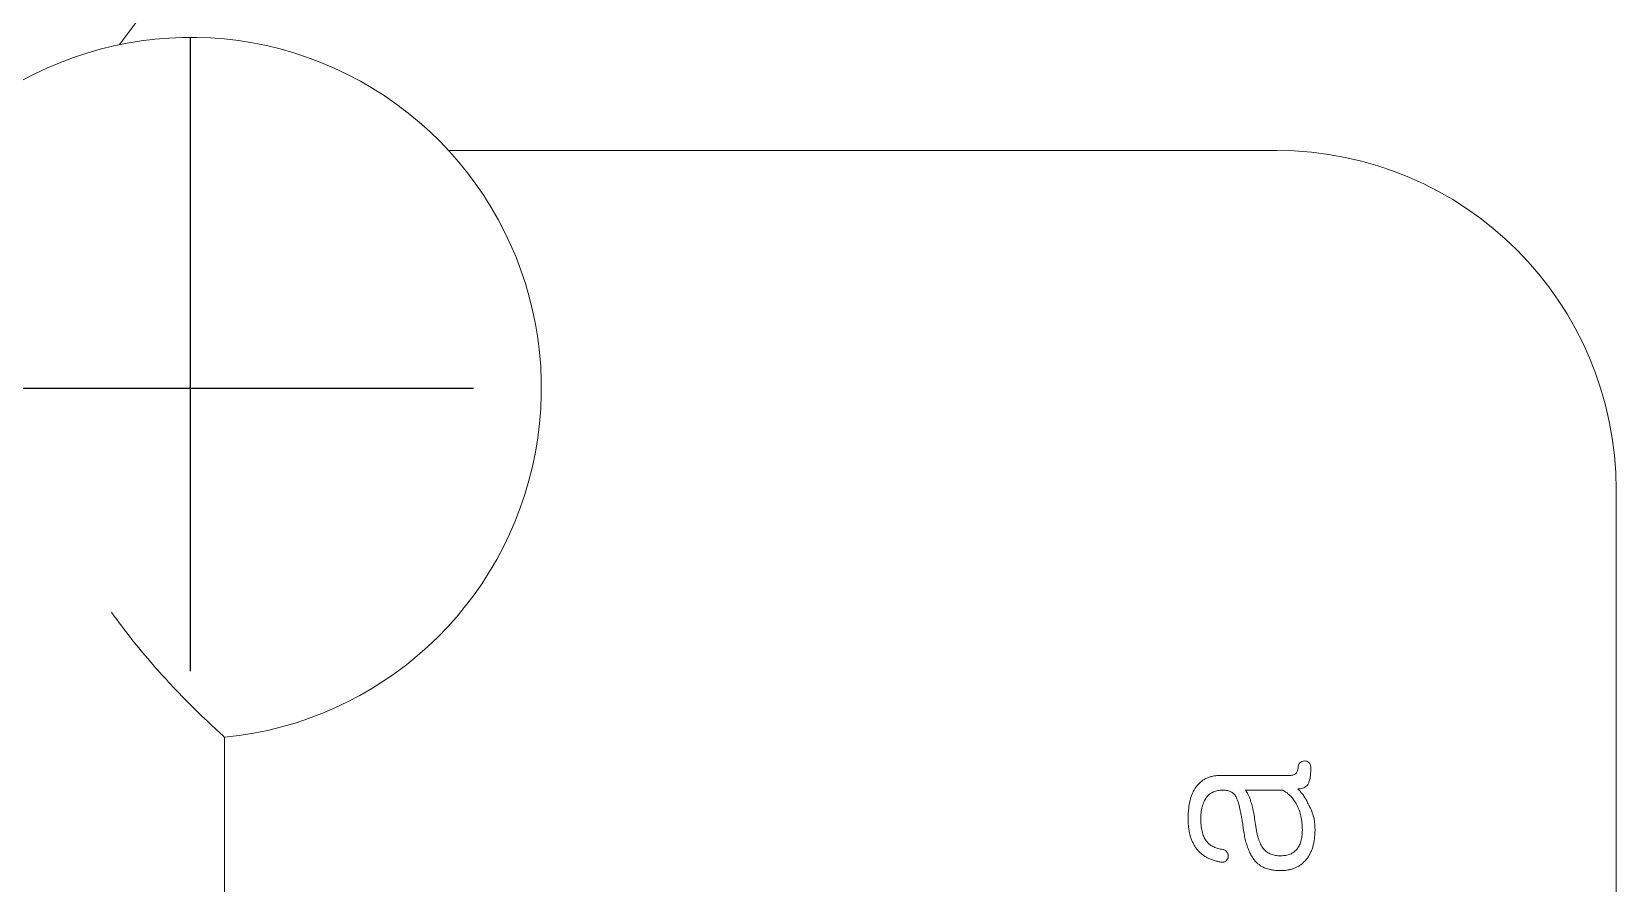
# Model space of a CAD drawing. Header units: millimetres. Extents: x 60229 to 91621, y 21923 to 36546.
# Drawn here: x 69946.73 to 69960.73, y 30052.64 to 30060.17 of the extents above; entities that cross this region are included whole.
import ezdxf

# ---------------------------------------------------------------- set-up
doc = ezdxf.new("R2010")
doc.units = ezdxf.units.MM

# ---------------------------------------------------------------- blocks, each defined once
blk = doc.blocks.new('PS2-40S3P40G-DM')
at = {"color": 7, "linetype": 'Continuous', "lineweight": 0}
for p, q in [((94.926, 47.528), (95.125, 47.792)), ((97.836, 46.592), (105.155, 46.592)), ((108.155, 43.592), (108.155, 24.092)), ((95.855, 41.407), (95.855, -4.222)), ((105.274, 41.07), (104.661, 41.07)), ((104.879, 40.939), (105.208, 40.939))]:
    blk.add_line(p, q, dxfattribs=at)
at = {"color": 1, "lineweight": -3}
for p, q in [((95.555, 41.992), (95.555, 47.592)), ((93.055, 44.492), (98.055, 44.492))]:
    blk.add_line(p, q, dxfattribs=at)
at = {"color": 7, "linetype": 'Continuous', "lineweight": 0}
for centre, radius, start, end in [((95.555, 44.492), 3.1, 275.5534, 137.3577), ((105.155, 43.592), 3, 0, 90)]:
    blk.add_arc(centre, radius, start, end, dxfattribs=at)
for points, knots in [([(95.855, 41.407), (95.848, 41.413), (95.834, 41.427), (95.716, 41.535), (95.511, 41.733), (95.2, 42.063), (94.972, 42.348), (94.857, 42.511), (94.855, 42.512)], [0, 0, 0, 0, 0.136273, 0.272077, 0.452273, 0.698883, 0.996717, 1, 1, 1, 1]), ([(105.359, 41.182), (105.357, 41.18), (105.352, 41.174), (105.347, 41.164), (105.344, 41.154), (105.343, 41.147), (105.343, 41.143)], [0, 0, 0, 0, 0.251488, 0.493571, 0.738677, 1, 1, 1, 1]), ([(105.359, 41.182), (105.357, 41.18), (105.352, 41.174), (105.347, 41.164), (105.344, 41.154), (105.343, 41.147), (105.343, 41.143)], [0, 0, 0, 0, 0.251488, 0.493571, 0.738677, 1, 1, 1, 1]), ([(105.399, 41.198), (105.392, 41.197), (105.377, 41.195), (105.365, 41.186), (105.359, 41.182)], [0, 0, 0, 0, 0.515766, 1, 1, 1, 1]), ([(105.399, 41.198), (105.392, 41.197), (105.377, 41.195), (105.365, 41.186), (105.359, 41.182)], [0, 0, 0, 0, 0.515766, 1, 1, 1, 1]), ([(105.437, 41.184), (105.432, 41.188), (105.42, 41.196), (105.406, 41.197), (105.399, 41.198)], [0, 0, 0, 0, 0.494452, 1, 1, 1, 1]), ([(105.437, 41.184), (105.432, 41.188), (105.42, 41.196), (105.406, 41.197), (105.399, 41.198)], [0, 0, 0, 0, 0.494452, 1, 1, 1, 1]), ([(105.455, 41.141), (105.455, 41.145), (105.455, 41.154), (105.452, 41.166), (105.446, 41.176), (105.44, 41.181), (105.437, 41.184)], [0, 0, 0, 0, 0.2713858, 0.5205904, 0.7575478, 1, 1, 1, 1]), ([(105.455, 41.141), (105.455, 41.145), (105.455, 41.154), (105.452, 41.166), (105.446, 41.176), (105.44, 41.181), (105.437, 41.184)], [0, 0, 0, 0, 0.2713858, 0.5205904, 0.7575478, 1, 1, 1, 1]), ([(104.661, 41.07), (104.649, 41.069), (104.625, 41.069), (104.59, 41.064), (104.558, 41.055), (104.528, 41.043), (104.501, 41.027), (104.476, 41.007), (104.454, 40.985), (104.441, 40.967), (104.435, 40.958)], [0, 0, 0, 0, 0.139792, 0.272072, 0.398427, 0.5182, 0.637377, 0.755763, 0.875659, 1, 1, 1, 1]), ([(104.661, 41.07), (104.649, 41.069), (104.625, 41.069), (104.59, 41.064), (104.558, 41.055), (104.528, 41.043), (104.501, 41.027), (104.476, 41.007), (104.454, 40.985), (104.441, 40.967), (104.435, 40.958)], [0, 0, 0, 0, 0.139792, 0.272072, 0.398427, 0.5182, 0.637377, 0.755763, 0.875659, 1, 1, 1, 1]), ([(105.324, 41.088), (105.321, 41.085), (105.315, 41.079), (105.303, 41.074), (105.289, 41.07), (105.279, 41.07), (105.274, 41.07)], [0, 0, 0, 0, 0.227562, 0.463904, 0.716331, 1, 1, 1, 1]), ([(105.324, 41.088), (105.321, 41.085), (105.315, 41.079), (105.303, 41.074), (105.289, 41.07), (105.279, 41.07), (105.274, 41.07)], [0, 0, 0, 0, 0.227562, 0.463904, 0.716331, 1, 1, 1, 1]), ([(105.343, 41.143), (105.343, 41.137), (105.343, 41.126), (105.339, 41.111), (105.333, 41.098), (105.327, 41.091), (105.324, 41.088)], [0, 0, 0, 0, 0.2831531, 0.5335873, 0.7710403, 1, 1, 1, 1]), ([(105.343, 41.143), (105.343, 41.137), (105.343, 41.126), (105.339, 41.111), (105.333, 41.098), (105.327, 41.091), (105.324, 41.088)], [0, 0, 0, 0, 0.2831531, 0.5335873, 0.7710403, 1, 1, 1, 1]), ([(105.428, 40.986), (105.43, 40.99), (105.435, 40.998), (105.44, 41.012), (105.445, 41.029), (105.449, 41.047), (105.452, 41.067), (105.454, 41.09), (105.456, 41.115), (105.455, 41.132), (105.455, 41.141)], [0, 0, 0, 0, 0.084026, 0.179045, 0.284476, 0.401467, 0.531618, 0.67393, 0.830653, 1, 1, 1, 1]), ([(105.428, 40.986), (105.43, 40.99), (105.435, 40.998), (105.44, 41.012), (105.445, 41.029), (105.449, 41.047), (105.452, 41.067), (105.454, 41.09), (105.456, 41.115), (105.455, 41.132), (105.455, 41.141)], [0, 0, 0, 0, 0.084026, 0.179045, 0.284476, 0.401467, 0.531618, 0.67393, 0.830653, 1, 1, 1, 1]), ([(104.435, 40.958), (104.43, 40.95), (104.419, 40.932), (104.407, 40.904), (104.395, 40.874), (104.387, 40.841), (104.38, 40.805), (104.375, 40.768), (104.372, 40.728), (104.371, 40.701), (104.371, 40.687)], [0, 0, 0, 0, 0.105084, 0.214189, 0.329557, 0.449351, 0.575786, 0.709193, 0.851192, 1, 1, 1, 1]), ([(104.435, 40.958), (104.43, 40.95), (104.419, 40.932), (104.407, 40.904), (104.395, 40.874), (104.387, 40.841), (104.38, 40.805), (104.375, 40.768), (104.372, 40.728), (104.371, 40.701), (104.371, 40.687)], [0, 0, 0, 0, 0.105084, 0.214189, 0.329557, 0.449351, 0.575786, 0.709193, 0.851192, 1, 1, 1, 1]), ([(104.534, 40.876), (104.539, 40.881), (104.547, 40.891), (104.561, 40.904), (104.578, 40.915), (104.595, 40.924), (104.614, 40.931), (104.635, 40.936), (104.656, 40.939), (104.671, 40.939), (104.679, 40.939)], [0, 0, 0, 0, 0.119977, 0.237436, 0.355664, 0.473717, 0.597299, 0.724045, 0.858997, 1, 1, 1, 1]), ([(104.534, 40.876), (104.539, 40.881), (104.547, 40.891), (104.561, 40.904), (104.578, 40.915), (104.595, 40.924), (104.614, 40.931), (104.635, 40.936), (104.656, 40.939), (104.671, 40.939), (104.679, 40.939)], [0, 0, 0, 0, 0.119977, 0.237436, 0.355664, 0.473717, 0.597299, 0.724045, 0.858997, 1, 1, 1, 1]), ([(104.679, 40.939), (104.686, 40.939), (104.699, 40.938), (104.718, 40.936), (104.735, 40.931), (104.75, 40.925), (104.764, 40.917), (104.776, 40.907), (104.787, 40.895), (104.792, 40.885), (104.795, 40.881)], [0, 0, 0, 0, 0.147826, 0.286159, 0.414939, 0.53579, 0.652887, 0.766892, 0.880655, 1, 1, 1, 1]), ([(104.679, 40.939), (104.686, 40.939), (104.699, 40.938), (104.718, 40.936), (104.735, 40.931), (104.75, 40.925), (104.764, 40.917), (104.776, 40.907), (104.787, 40.895), (104.792, 40.885), (104.795, 40.881)], [0, 0, 0, 0, 0.147826, 0.286159, 0.414939, 0.53579, 0.652887, 0.766892, 0.880655, 1, 1, 1, 1]), ([(104.924, 40.845), (104.921, 40.856), (104.914, 40.875), (104.903, 40.901), (104.891, 40.922), (104.883, 40.934), (104.879, 40.939)], [0, 0, 0, 0, 0.313771, 0.583425, 0.8105, 1, 1, 1, 1]), ([(104.924, 40.845), (104.921, 40.856), (104.914, 40.875), (104.903, 40.901), (104.891, 40.922), (104.883, 40.934), (104.879, 40.939)], [0, 0, 0, 0, 0.313771, 0.583425, 0.8105, 1, 1, 1, 1]), ([(105.208, 40.939), (105.221, 40.931), (105.246, 40.916), (105.279, 40.886), (105.308, 40.851), (105.323, 40.825), (105.331, 40.811)], [0, 0, 0, 0, 0.2489005, 0.4929976, 0.7423649, 1, 1, 1, 1]), ([(105.208, 40.939), (105.221, 40.931), (105.246, 40.916), (105.279, 40.886), (105.308, 40.851), (105.323, 40.825), (105.331, 40.811)], [0, 0, 0, 0, 0.2489005, 0.4929976, 0.7423649, 1, 1, 1, 1]), ([(105.341, 40.952), (105.351, 40.952), (105.369, 40.952), (105.393, 40.959), (105.414, 40.97), (105.423, 40.981), (105.428, 40.986)], [0, 0, 0, 0, 0.2932645, 0.5500784, 0.7782426, 1, 1, 1, 1]), ([(105.341, 40.952), (105.351, 40.952), (105.369, 40.952), (105.393, 40.959), (105.414, 40.97), (105.423, 40.981), (105.428, 40.986)], [0, 0, 0, 0, 0.2932645, 0.5500784, 0.7782426, 1, 1, 1, 1]), ([(105.432, 40.819), (105.426, 40.832), (105.415, 40.856), (105.393, 40.89), (105.369, 40.922), (105.351, 40.942), (105.341, 40.952)], [0, 0, 0, 0, 0.250089, 0.498935, 0.74804, 1, 1, 1, 1]), ([(105.432, 40.819), (105.426, 40.832), (105.415, 40.856), (105.393, 40.89), (105.369, 40.922), (105.351, 40.942), (105.341, 40.952)], [0, 0, 0, 0, 0.250089, 0.498935, 0.74804, 1, 1, 1, 1]), ([(104.483, 40.676), (104.484, 40.687), (104.484, 40.708), (104.486, 40.738), (104.49, 40.766), (104.496, 40.792), (104.503, 40.817), (104.512, 40.838), (104.522, 40.858), (104.53, 40.87), (104.534, 40.876)], [0, 0, 0, 0, 0.153314, 0.298639, 0.433611, 0.560701, 0.67974, 0.792283, 0.897599, 1, 1, 1, 1]), ([(104.483, 40.676), (104.484, 40.687), (104.484, 40.708), (104.486, 40.738), (104.49, 40.766), (104.496, 40.792), (104.503, 40.817), (104.512, 40.838), (104.522, 40.858), (104.53, 40.87), (104.534, 40.876)], [0, 0, 0, 0, 0.153314, 0.298639, 0.433611, 0.560701, 0.67974, 0.792283, 0.897599, 1, 1, 1, 1]), ([(104.795, 40.881), (104.798, 40.875), (104.804, 40.862), (104.812, 40.84), (104.82, 40.814), (104.827, 40.782), (104.835, 40.747), (104.843, 40.706), (104.85, 40.661), (104.855, 40.63), (104.857, 40.613)], [0, 0, 0, 0, 0.06911, 0.15482, 0.255269, 0.371024, 0.504285, 0.652891, 0.818165, 1, 1, 1, 1]), ([(104.795, 40.881), (104.798, 40.875), (104.804, 40.862), (104.812, 40.84), (104.82, 40.814), (104.827, 40.782), (104.835, 40.747), (104.843, 40.706), (104.85, 40.661), (104.855, 40.63), (104.857, 40.613)], [0, 0, 0, 0, 0.06911, 0.15482, 0.255269, 0.371024, 0.504285, 0.652891, 0.818165, 1, 1, 1, 1]), ([(104.969, 40.62), (104.966, 40.642), (104.96, 40.685), (104.949, 40.745), (104.938, 40.798), (104.928, 40.83), (104.924, 40.845)], [0, 0, 0, 0, 0.297701, 0.564739, 0.797463, 1, 1, 1, 1]), ([(104.969, 40.62), (104.966, 40.642), (104.96, 40.685), (104.949, 40.745), (104.938, 40.798), (104.928, 40.83), (104.924, 40.845)], [0, 0, 0, 0, 0.297701, 0.564739, 0.797463, 1, 1, 1, 1]), ([(105.331, 40.811), (105.339, 40.795), (105.355, 40.762), (105.369, 40.708), (105.379, 40.649), (105.38, 40.608), (105.381, 40.587)], [0, 0, 0, 0, 0.23134, 0.47211, 0.726791, 1, 1, 1, 1]), ([(105.331, 40.811), (105.339, 40.795), (105.355, 40.762), (105.369, 40.708), (105.379, 40.649), (105.38, 40.608), (105.381, 40.587)], [0, 0, 0, 0, 0.23134, 0.47211, 0.726791, 1, 1, 1, 1]), ([(105.493, 40.59), (105.492, 40.611), (105.491, 40.652), (105.479, 40.712), (105.46, 40.768), (105.441, 40.802), (105.432, 40.819)], [0, 0, 0, 0, 0.2608, 0.51106, 0.755733, 1, 1, 1, 1]), ([(105.493, 40.59), (105.492, 40.611), (105.491, 40.652), (105.479, 40.712), (105.46, 40.768), (105.441, 40.802), (105.432, 40.819)], [0, 0, 0, 0, 0.2608, 0.51106, 0.755733, 1, 1, 1, 1]), ([(104.371, 40.687), (104.372, 40.673), (104.372, 40.648), (104.375, 40.61), (104.381, 40.575), (104.388, 40.541), (104.398, 40.509), (104.411, 40.48), (104.425, 40.452), (104.436, 40.435), (104.442, 40.427)], [0, 0, 0, 0, 0.144156, 0.281281, 0.413068, 0.537871, 0.658722, 0.775474, 0.889566, 1, 1, 1, 1]), ([(104.371, 40.687), (104.372, 40.673), (104.372, 40.648), (104.375, 40.61), (104.381, 40.575), (104.388, 40.541), (104.398, 40.509), (104.411, 40.48), (104.425, 40.452), (104.436, 40.435), (104.442, 40.427)], [0, 0, 0, 0, 0.144156, 0.281281, 0.413068, 0.537871, 0.658722, 0.775474, 0.889566, 1, 1, 1, 1]), ([(104.539, 40.482), (104.534, 40.488), (104.525, 40.499), (104.514, 40.519), (104.505, 40.54), (104.497, 40.563), (104.491, 40.589), (104.487, 40.616), (104.484, 40.646), (104.484, 40.666), (104.483, 40.676)], [0, 0, 0, 0, 0.104343, 0.213026, 0.326025, 0.444384, 0.570941, 0.704491, 0.848246, 1, 1, 1, 1]), ([(104.539, 40.482), (104.534, 40.488), (104.525, 40.499), (104.514, 40.519), (104.505, 40.54), (104.497, 40.563), (104.491, 40.589), (104.487, 40.616), (104.484, 40.646), (104.484, 40.666), (104.483, 40.676)], [0, 0, 0, 0, 0.104343, 0.213026, 0.326025, 0.444384, 0.570941, 0.704491, 0.848246, 1, 1, 1, 1]), ([(105.042, 40.417), (105.038, 40.422), (105.029, 40.433), (105.017, 40.452), (105.007, 40.474), (104.997, 40.498), (104.988, 40.524), (104.981, 40.554), (104.974, 40.586), (104.971, 40.608), (104.969, 40.62)], [0, 0, 0, 0, 0.094075, 0.196719, 0.305432, 0.423491, 0.552737, 0.690742, 0.840572, 1, 1, 1, 1]), ([(105.042, 40.417), (105.038, 40.422), (105.029, 40.433), (105.017, 40.452), (105.007, 40.474), (104.997, 40.498), (104.988, 40.524), (104.981, 40.554), (104.974, 40.586), (104.971, 40.608), (104.969, 40.62)], [0, 0, 0, 0, 0.094075, 0.196719, 0.305432, 0.423491, 0.552737, 0.690742, 0.840572, 1, 1, 1, 1]), ([(104.679, 40.416), (104.664, 40.418), (104.636, 40.422), (104.598, 40.436), (104.564, 40.455), (104.547, 40.473), (104.539, 40.482)], [0, 0, 0, 0, 0.276911, 0.529623, 0.768269, 1, 1, 1, 1]), ([(104.679, 40.416), (104.664, 40.418), (104.636, 40.422), (104.598, 40.436), (104.564, 40.455), (104.547, 40.473), (104.539, 40.482)], [0, 0, 0, 0, 0.276911, 0.529623, 0.768269, 1, 1, 1, 1]), ([(104.857, 40.613), (104.86, 40.594), (104.865, 40.558), (104.876, 40.506), (104.889, 40.458), (104.904, 40.415), (104.921, 40.377), (104.941, 40.343), (104.963, 40.313), (104.98, 40.297), (104.989, 40.289)], [0, 0, 0, 0, 0.159668, 0.308404, 0.445956, 0.57275, 0.690629, 0.800634, 0.90339, 1, 1, 1, 1]), ([(104.857, 40.613), (104.86, 40.594), (104.865, 40.558), (104.876, 40.506), (104.889, 40.458), (104.904, 40.415), (104.921, 40.377), (104.941, 40.343), (104.963, 40.313), (104.98, 40.297), (104.989, 40.289)], [0, 0, 0, 0, 0.159668, 0.308404, 0.445956, 0.57275, 0.690629, 0.800634, 0.90339, 1, 1, 1, 1]), ([(105.381, 40.587), (105.381, 40.577), (105.38, 40.559), (105.378, 40.533), (105.374, 40.509), (105.369, 40.486), (105.362, 40.466), (105.353, 40.447), (105.343, 40.43), (105.335, 40.42), (105.331, 40.416)], [0, 0, 0, 0, 0.1539745, 0.2972272, 0.4319082, 0.5590507, 0.6776815, 0.7888644, 0.8960937, 1, 1, 1, 1]), ([(105.381, 40.587), (105.381, 40.577), (105.38, 40.559), (105.378, 40.533), (105.374, 40.509), (105.369, 40.486), (105.362, 40.466), (105.353, 40.447), (105.343, 40.43), (105.335, 40.42), (105.331, 40.416)], [0, 0, 0, 0, 0.1539745, 0.2972272, 0.4319082, 0.5590507, 0.6776815, 0.7888644, 0.8960937, 1, 1, 1, 1]), ([(105.411, 40.321), (105.417, 40.329), (105.431, 40.345), (105.447, 40.373), (105.461, 40.403), (105.473, 40.436), (105.482, 40.471), (105.488, 40.509), (105.492, 40.549), (105.493, 40.576), (105.493, 40.59)], [0, 0, 0, 0, 0.109258, 0.220868, 0.33667, 0.456459, 0.581055, 0.712915, 0.852731, 1, 1, 1, 1]), ([(105.411, 40.321), (105.417, 40.329), (105.431, 40.345), (105.447, 40.373), (105.461, 40.403), (105.473, 40.436), (105.482, 40.471), (105.488, 40.509), (105.492, 40.549), (105.493, 40.576), (105.493, 40.59)], [0, 0, 0, 0, 0.109258, 0.220868, 0.33667, 0.456459, 0.581055, 0.712915, 0.852731, 1, 1, 1, 1]), ([(104.442, 40.427), (104.448, 40.418), (104.461, 40.402), (104.483, 40.381), (104.507, 40.362), (104.534, 40.345), (104.562, 40.331), (104.594, 40.319), (104.627, 40.31), (104.65, 40.306), (104.662, 40.303)], [0, 0, 0, 0, 0.1193635, 0.2373404, 0.3561759, 0.4762611, 0.5997681, 0.7274783, 0.8609486, 1, 1, 1, 1]), ([(104.442, 40.427), (104.448, 40.418), (104.461, 40.402), (104.483, 40.381), (104.507, 40.362), (104.534, 40.345), (104.562, 40.331), (104.594, 40.319), (104.627, 40.31), (104.65, 40.306), (104.662, 40.303)], [0, 0, 0, 0, 0.1193635, 0.2373404, 0.3561759, 0.4762611, 0.5997681, 0.7274783, 0.8609486, 1, 1, 1, 1]), ([(104.715, 40.392), (104.713, 40.395), (104.709, 40.401), (104.7, 40.408), (104.69, 40.413), (104.682, 40.415), (104.679, 40.416)], [0, 0, 0, 0, 0.252733, 0.4954, 0.740453, 1, 1, 1, 1]), ([(104.715, 40.392), (104.713, 40.395), (104.709, 40.401), (104.7, 40.408), (104.69, 40.413), (104.682, 40.415), (104.679, 40.416)], [0, 0, 0, 0, 0.252733, 0.4954, 0.740453, 1, 1, 1, 1]), ([(104.707, 40.314), (104.712, 40.32), (104.722, 40.33), (104.725, 40.344), (104.726, 40.351)], [0, 0, 0, 0, 0.502707, 1, 1, 1, 1]), ([(104.707, 40.314), (104.712, 40.32), (104.722, 40.33), (104.725, 40.344), (104.726, 40.351)], [0, 0, 0, 0, 0.502707, 1, 1, 1, 1]), ([(104.726, 40.351), (104.727, 40.355), (104.727, 40.363), (104.725, 40.373), (104.721, 40.383), (104.717, 40.389), (104.715, 40.392)], [0, 0, 0, 0, 0.26615, 0.52195, 0.757663, 1, 1, 1, 1]), ([(104.726, 40.351), (104.727, 40.355), (104.727, 40.363), (104.725, 40.373), (104.721, 40.383), (104.717, 40.389), (104.715, 40.392)], [0, 0, 0, 0, 0.26615, 0.52195, 0.757663, 1, 1, 1, 1]), ([(105.191, 40.359), (105.183, 40.36), (105.167, 40.36), (105.145, 40.362), (105.124, 40.367), (105.104, 40.373), (105.087, 40.382), (105.07, 40.391), (105.055, 40.403), (105.047, 40.412), (105.042, 40.417)], [0, 0, 0, 0, 0.144472, 0.28265, 0.412373, 0.535822, 0.655454, 0.769777, 0.885302, 1, 1, 1, 1]), ([(105.191, 40.359), (105.183, 40.36), (105.167, 40.36), (105.145, 40.362), (105.124, 40.367), (105.104, 40.373), (105.087, 40.382), (105.07, 40.391), (105.055, 40.403), (105.047, 40.412), (105.042, 40.417)], [0, 0, 0, 0, 0.144472, 0.28265, 0.412373, 0.535822, 0.655454, 0.769777, 0.885302, 1, 1, 1, 1]), ([(105.331, 40.416), (105.327, 40.411), (105.319, 40.402), (105.305, 40.391), (105.289, 40.381), (105.273, 40.373), (105.254, 40.367), (105.234, 40.363), (105.213, 40.36), (105.198, 40.36), (105.191, 40.359)], [0, 0, 0, 0, 0.115097, 0.229293, 0.346034, 0.463966, 0.588137, 0.716516, 0.854046, 1, 1, 1, 1]), ([(105.331, 40.416), (105.327, 40.411), (105.319, 40.402), (105.305, 40.391), (105.289, 40.381), (105.273, 40.373), (105.254, 40.367), (105.234, 40.363), (105.213, 40.36), (105.198, 40.36), (105.191, 40.359)], [0, 0, 0, 0, 0.115097, 0.229293, 0.346034, 0.463966, 0.588137, 0.716516, 0.854046, 1, 1, 1, 1]), ([(104.662, 40.303), (104.666, 40.303), (104.675, 40.301), (104.687, 40.302), (104.699, 40.307), (104.704, 40.312), (104.707, 40.314)], [0, 0, 0, 0, 0.2763088, 0.5282483, 0.7611384, 1, 1, 1, 1]), ([(104.662, 40.303), (104.666, 40.303), (104.675, 40.301), (104.687, 40.302), (104.699, 40.307), (104.704, 40.312), (104.707, 40.314)], [0, 0, 0, 0, 0.2763088, 0.5282483, 0.7611384, 1, 1, 1, 1]), ([(104.989, 40.289), (104.995, 40.284), (105.007, 40.274), (105.028, 40.262), (105.05, 40.251), (105.074, 40.243), (105.1, 40.237), (105.128, 40.232), (105.158, 40.229), (105.178, 40.229), (105.189, 40.229)], [0, 0, 0, 0, 0.109563, 0.221363, 0.336534, 0.455202, 0.581095, 0.713034, 0.852033, 1, 1, 1, 1]), ([(104.989, 40.289), (104.995, 40.284), (105.007, 40.274), (105.028, 40.262), (105.05, 40.251), (105.074, 40.243), (105.1, 40.237), (105.128, 40.232), (105.158, 40.229), (105.178, 40.229), (105.189, 40.229)], [0, 0, 0, 0, 0.109563, 0.221363, 0.336534, 0.455202, 0.581095, 0.713034, 0.852033, 1, 1, 1, 1]), ([(105.189, 40.229), (105.2, 40.229), (105.223, 40.229), (105.256, 40.234), (105.287, 40.241), (105.316, 40.251), (105.343, 40.264), (105.368, 40.28), (105.39, 40.299), (105.404, 40.314), (105.411, 40.321)], [0, 0, 0, 0, 0.140154, 0.273124, 0.399866, 0.523428, 0.64237, 0.761505, 0.879324, 1, 1, 1, 1]), ([(105.189, 40.229), (105.2, 40.229), (105.223, 40.229), (105.256, 40.234), (105.287, 40.241), (105.316, 40.251), (105.343, 40.264), (105.368, 40.28), (105.39, 40.299), (105.404, 40.314), (105.411, 40.321)], [0, 0, 0, 0, 0.140154, 0.273124, 0.399866, 0.523428, 0.64237, 0.761505, 0.879324, 1, 1, 1, 1])]:
    blk.add_open_spline(points, degree=3, knots=knots, dxfattribs=at)

msp = doc.modelspace()

# ---------------------------------------------------------------- block references
at = {"lineweight": -2}
msp.add_blockref('PS2-40S3P40G-DM', (69852.577, 30012.527), dxfattribs=at)

doc.saveas('drawing.dxf')
